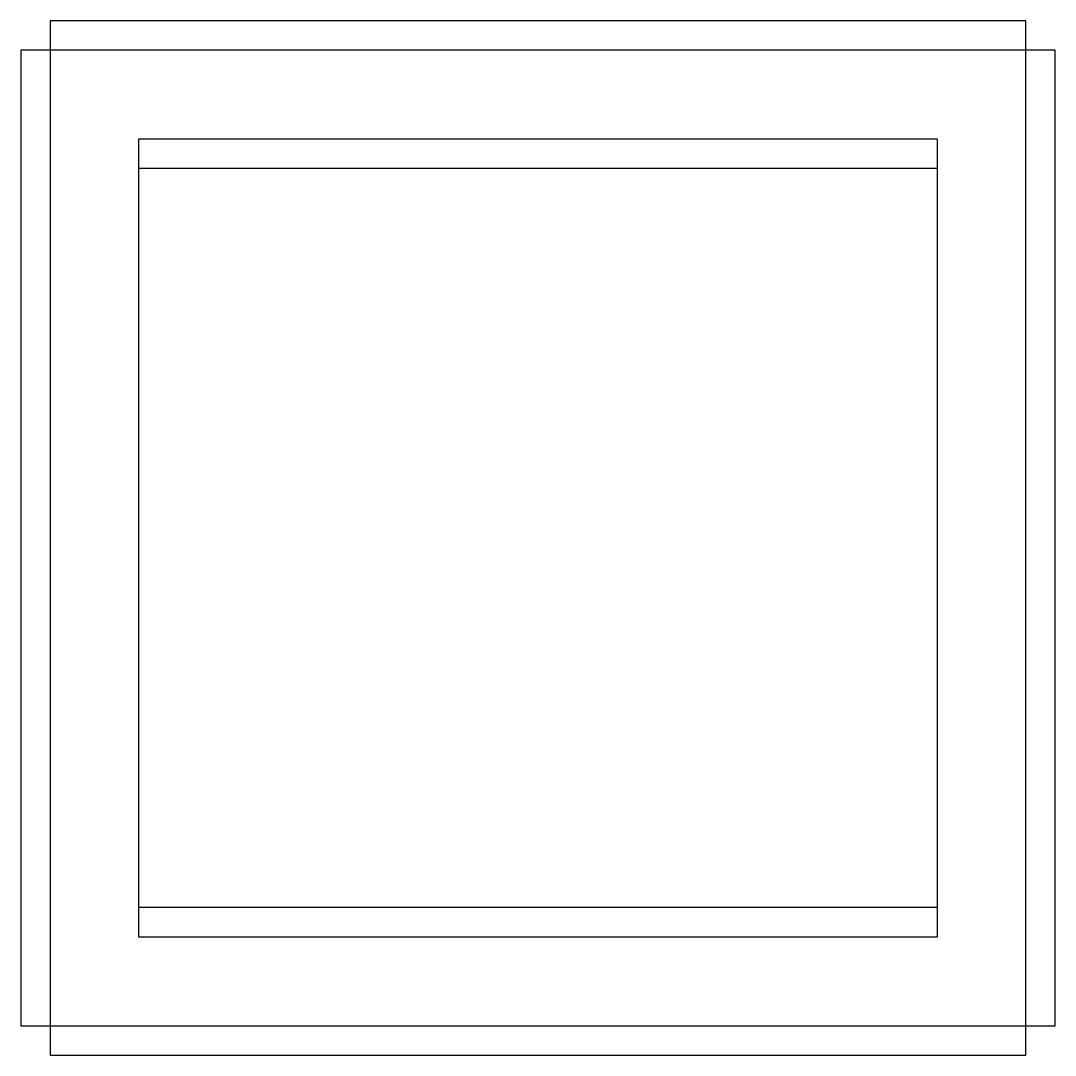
# Model space of a CAD drawing. Header units: millimetres. Extents: x -8224 to -7909, y 467 to 782.
import ezdxf

# ---------------------------------------------------------------- set-up
doc = ezdxf.new("R2010")
doc.units = ezdxf.units.MM
doc.header["$MEASUREMENT"] = 0
doc.layers.add('CORTE', color=1, linetype='Continuous')

msp = doc.modelspace()

# ---------------------------------------------------------------- linework, layer by layer
at = {"layer": 'CORTE'}
msp.add_line((-7945.46, 737.47), (-8188.46, 737.47), dxfattribs=at)
for points in [[(-7918.46, 782.47), (-8215.46, 782.47), (-8215.46, 467.47), (-7918.46, 467.47)], [(-7909.46, 773.47), (-8224.46, 773.47), (-8224.46, 476.47), (-7909.46, 476.47)], [(-7945.46, 503.47), (-8188.46, 503.47), (-8188.46, 746.47), (-7945.46, 746.47)]]:
    msp.add_lwpolyline(points, close=True, dxfattribs=at)
msp.add_lwpolyline([(-7945.46, 512.47), (-8188.46, 512.47)], dxfattribs=at)

doc.saveas('drawing.dxf')
